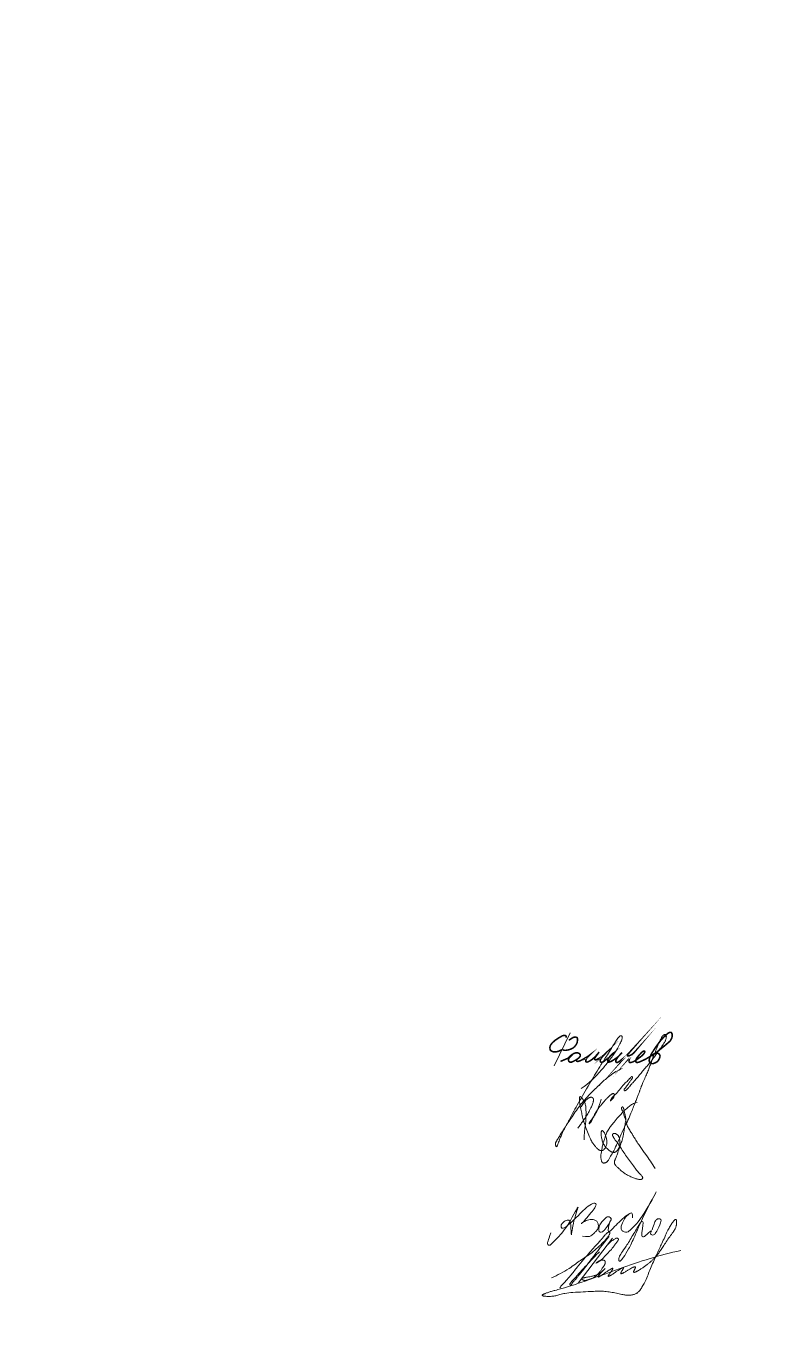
# Model space of a CAD drawing. Header units: millimetres. Extents: x 0 to 210, y 0 to 297.
# Drawn here: x 0 to 85.5, y 0 to 152 of the extents above; entities that cross this region are included whole.
import ezdxf

# ---------------------------------------------------------------- set-up
doc = ezdxf.new("R2010")
doc.units = ezdxf.units.MM
for name, pattern in [('K5LT32789', [0]), ('K5LT32790', [0]), ('K5LT32791', [0])]:
    doc.linetypes.add(name, pattern=pattern)
doc.layers.add('Системный слой', color=7, linetype='Continuous')

# ---------------------------------------------------------------- blocks, each defined once
blk = doc.blocks.new('U0')
at = {"layer": 'Системный слой', "color": 5, "linetype": 'K5LT32789', "lineweight": 18, "true_color": 0x0000ff}
for points in [[(60.99, 11.75), (60.8, 11.24), (60.62, 10.74), (60.56, 10.43), (60.7, 10.29), (60.89, 10.29), (61.06, 10.47), (61.57, 10.97), (62.81, 12.22), (64.59, 15.72), (63.52, 13.1), (63.33, 10.76), (63.33, 12.92), (63.12, 13.27), (62.6, 13.16), (62.25, 12.8), (62.12, 12.49), (62.24, 12.26), (62.56, 12.26), (63.33, 12.92), (64.38, 13.97), (65.11, 14.7), (65.93, 15.24), (66.29, 15.13), (66.2, 14.84), (65.99, 14.46), (65.3, 13.64), (64.73, 12.96), (64.34, 12.7), (65.1, 13.22), (65.72, 13.33), (66.12, 13.24), (66.39, 13.04), (66.51, 12.71), (66.51, 12.32), (66.27, 11.96), (66.03, 11.72), (65.65, 11.34), (65.23, 11.25), (64.65, 11.35)], [(68.02, 13.34), (67.82, 13.64), (67.51, 13.64), (67.21, 13.35), (66.88, 13.02), (66.61, 12.56), (66.5, 11.96), (66.68, 11.77), (67.01, 11.85), (67.2, 12.05), (67.44, 12.33), (67.76, 12.82), (68.11, 13.51), (67.76, 12.82), (67.64, 12.26), (67.64, 11.93), (67.72, 11.85), (67.87, 11.9), (68.55, 12.66), (69.29, 13.33), (69.66, 13.67), (70.06, 13.94), (70.25, 14.05), (70.39, 14.05), (70.47, 13.84), (70.47, 13.61), (70.47, 13.37), (70.47, 13.84), (70.39, 14.05), (70.25, 14.06), (69.66, 13.67), (69.12, 12.6), (69.12, 12.12), (69.34, 11.9), (69.65, 11.82), (69.96, 11.82), (70.22, 12.07), (70.54, 12.39), (71.57, 13.42), (74.05, 18.04), (71.57, 13.42), (70.69, 11.22), (70.01, 9.8), (69.4, 8.84), (69, 8.36), (68.87, 8.47), (68.87, 8.87), (69.16, 9.39), (69.68, 10.08), (70.51, 11.46), (71.36, 12.89), (71.54, 13.08), (71.68, 13.06), (71.71, 12.83), (71.64, 12.35), (71.59, 11.96), (71.51, 11.58), (71.59, 11.29), (71.75, 11.21), (71.97, 11.43), (72.38, 11.76), (72.76, 12.13), (72.52, 11.63), (72.63, 11.52), (72.8, 11.45), (72.98, 11.52), (73.22, 11.76), (73.84, 13.06), (73.77, 13.33), (73.53, 13.39), (73.23, 13.32), (73.03, 12.93), (72.88, 12.48), (72.76, 12.1)]]:
    blk.add_open_spline(points, degree=3, dxfattribs=at)
blk = doc.blocks.new('U1')
at = {"layer": 'Системный слой', "color": 5, "linetype": 'K5LT32790', "lineweight": 18, "true_color": 0x0000ff}
blk.add_open_spline([(64.84, 22.54), (64.87, 23.73), (65.17, 25.07), (65.03, 26.49), (64.96, 26.76), (64.88, 26.95), (64.8, 27.11), (64.71, 27.25), (64.63, 27.36), (64.55, 27.45), (64.5, 27.5), (64.47, 27.53), (64.45, 27.55), (64.43, 27.56), (64.42, 27.56), (64.41, 27.57), (64.4, 27.57), (64.39, 27.57), (64.39, 27.57), (64.38, 27.57), (64.38, 27.57), (64.37, 27.56), (64.36, 27.56), (64.36, 27.55), (64.35, 27.55), (64.35, 27.54), (64.34, 27.53), (64.34, 27.51), (64.33, 27.5), (64.32, 27.47), (64.32, 27.44), (64.31, 27.4), (64.31, 27.33), (64.31, 27.25), (64.31, 27.13), (64.31, 27.01), (64.32, 26.87), (64.34, 26.72), (64.38, 26.52), (64.44, 26.26), (64.52, 25.87), (64.63, 25.31), (64.81, 24.61), (65.09, 23.86), (65.35, 23.15), (65.61, 22.56), (65.86, 22.13), (66.1, 21.82), (66.31, 21.6), (66.47, 21.45), (66.58, 21.37), (66.65, 21.33), (66.71, 21.31), (66.76, 21.3), (66.81, 21.29), (66.86, 21.29), (66.91, 21.3), (66.96, 21.31), (67, 21.32), (67.04, 21.34), (67.08, 21.36), (67.11, 21.38), (67.14, 21.41), (67.18, 21.46), (67.23, 21.52), (67.28, 21.6), (67.35, 21.72), (67.41, 21.85), (67.45, 21.97), (67.48, 22.09), (67.49, 22.21), (67.49, 22.35), (67.47, 22.52), (67.43, 22.72), (67.37, 22.95), (67.3, 23.15), (67.23, 23.3), (67.18, 23.4), (67.13, 23.46), (67.09, 23.51), (67.05, 23.55), (67.02, 23.58), (67, 23.59), (66.98, 23.6), (66.97, 23.61), (66.96, 23.61), (66.95, 23.61), (66.94, 23.61), (66.94, 23.61), (66.93, 23.61), (66.92, 23.61), (66.92, 23.6), (66.91, 23.6), (66.9, 23.59), (66.9, 23.59), (66.89, 23.58), (66.88, 23.56), (66.87, 23.54), (66.86, 23.52), (66.84, 23.48), (66.83, 23.44), (66.82, 23.38), (66.81, 23.32), (66.81, 23.25), (66.81, 23.16), (66.83, 23.05), (66.86, 22.88), (66.9, 22.67), (66.95, 22.43), (67.04, 22.21), (67.14, 22), (67.27, 21.81), (67.42, 21.62), (67.58, 21.45), (67.74, 21.31), (67.87, 21.22), (67.98, 21.16), (68.08, 21.12), (68.17, 21.1), (68.25, 21.09), (68.32, 21.08), (68.38, 21.09), (68.43, 21.1), (68.47, 21.11), (68.51, 21.13), (68.55, 21.16), (68.59, 21.19), (68.63, 21.23), (68.68, 21.28), (68.74, 21.36), (68.81, 21.47), (68.87, 21.59), (68.93, 21.72), (68.97, 21.87), (69, 22.02), (69.01, 22.19), (69, 22.36), (68.98, 22.54), (68.95, 22.7), (68.9, 22.84), (68.85, 22.94), (68.8, 23.03), (68.75, 23.09), (68.7, 23.14), (68.64, 23.18), (68.59, 23.22), (68.53, 23.25), (68.47, 23.27), (68.42, 23.28), (68.38, 23.29), (68.34, 23.29), (68.31, 23.29), (68.28, 23.28), (68.26, 23.27), (68.23, 23.26), (68.21, 23.25), (68.19, 23.24), (68.17, 23.22), (68.16, 23.21), (68.15, 23.2), (68.15, 23.19), (68.14, 23.17), (68.14, 23.16), (68.14, 23.15), (68.14, 23.13), (68.14, 23.11), (68.14, 23.09), (68.15, 23.06), (68.16, 23.02), (68.19, 22.97), (68.22, 22.9), (68.27, 22.81), (68.33, 22.7), (68.41, 22.57), (68.53, 22.43), (68.7, 22.22), (68.93, 21.9), (69.22, 21.45), (69.56, 20.89), (70.01, 20.29), (70.46, 19.7), (70.83, 19.18), (71.1, 18.8), (71.31, 18.6), (71.45, 18.48), (71.53, 18.39), (71.58, 18.31), (71.61, 18.25), (71.63, 18.2), (71.65, 18.16), (71.65, 18.13), (71.65, 18.11), (71.65, 18.09), (71.65, 18.07), (71.64, 18.06), (71.64, 18.04), (71.63, 18.03), (71.62, 18.02), (71.61, 18.01), (71.6, 18), (71.58, 17.99), (71.56, 17.97), (71.53, 17.96), (71.49, 17.95), (71.45, 17.94), (71.4, 17.93), (71.34, 17.93), (71.27, 17.93), (71.17, 17.95), (71.03, 17.98), (70.83, 18.03), (70.53, 18.14), (70.17, 18.3), (69.79, 18.48), (69.49, 18.68), (69.26, 18.87), (69.04, 19.07), (68.81, 19.28), (68.6, 19.46), (68.48, 19.6), (68.42, 19.69), (68.39, 19.75), (68.38, 19.81), (68.37, 19.85), (68.36, 19.9), (68.36, 19.95), (68.37, 20.01), (68.38, 20.06), (68.39, 20.12), (68.42, 20.19), (68.47, 20.3), (68.54, 20.45), (68.63, 20.67), (68.72, 20.95), (68.83, 21.27), (68.96, 21.6), (69.1, 22.01), (69.27, 22.54), (69.42, 23.13), (69.5, 23.69), (69.56, 24.14), (69.63, 24.49), (69.68, 24.78), (69.69, 25.01), (69.67, 25.2), (69.63, 25.37), (69.58, 25.57), (69.53, 25.78), (69.49, 25.97), (69.45, 26.11), (69.42, 26.21), (69.4, 26.27), (69.38, 26.31), (69.37, 26.33), (69.36, 26.34), (69.35, 26.35), (69.34, 26.36), (69.33, 26.37), (69.32, 26.37), (69.31, 26.37), (69.3, 26.37), (69.3, 26.37), (69.29, 26.37), (69.28, 26.37), (69.27, 26.36), (69.26, 26.36), (69.25, 26.35), (69.24, 26.35), (69.23, 26.34), (69.22, 26.33), (69.21, 26.32), (69.21, 26.31), (69.2, 26.29), (69.2, 26.28), (69.19, 26.26), (69.19, 26.24), (69.19, 26.21), (69.2, 26.18), (69.2, 26.14), (69.22, 26.09), (69.24, 26.03), (69.28, 25.95), (69.33, 25.86), (69.38, 25.74), (69.42, 25.59), (69.47, 25.42), (69.55, 25.2), (69.64, 24.93), (69.73, 24.63), (69.81, 24.35), (69.9, 24.1), (70.01, 23.89), (70.15, 23.67), (70.3, 23.43), (70.48, 23.12), (70.71, 22.72), (71.01, 22.26), (71.35, 21.77), (71.68, 21.31), (72.27, 20.48), (72.74, 19.79), (73.1, 19.23)], degree=3, knots=[0, 0, 0, 0, 23.088924, 25.905784, 27.368497, 28.578535, 29.721875, 30.813961, 31.805183, 32.534012, 32.992903, 33.225793, 33.377047, 33.48833, 33.574551, 33.643805, 33.701224, 33.750367, 33.79387, 33.833355, 33.872141, 33.912355, 33.95659, 34.00557, 34.061357, 34.126468, 34.204109, 34.298549, 34.415744, 34.564555, 34.759459, 35.028229, 35.412864, 35.997175, 36.728139, 37.568941, 38.433825, 39.401332, 40.578431, 42.235398, 44.569602, 48.269133, 53.187712, 58.58434, 63.764044, 67.778676, 70.998143, 73.369834, 75.349816, 76.796874, 77.581324, 78.028914, 78.378087, 78.696803, 79.013489, 79.343373, 79.678587, 80.006824, 80.317932, 80.606471, 80.866035, 81.11641, 81.383983, 81.718354, 82.16781, 82.839361, 83.733235, 84.705422, 85.582724, 86.324391, 87.057116, 87.890757, 88.945341, 90.321141, 91.965571, 93.426367, 94.484215, 95.101021, 95.580997, 96.013141, 96.361093, 96.626002, 96.782739, 96.889142, 96.971138, 97.03813, 97.095272, 97.145901, 97.188561, 97.228747, 97.268915, 97.315311, 97.366861, 97.425655, 97.494454, 97.577142, 97.679623, 97.811915, 97.985663, 98.226797, 98.532587, 98.897786, 99.296036, 99.737821, 100.261724, 100.964229, 101.99978, 103.525411, 105.150667, 106.72453, 108.093532, 109.590313, 111.195302, 112.777483, 114.126394, 115.159714, 115.93325, 116.599105, 117.196687, 117.716186, 118.147278, 118.512091, 118.830828, 119.112084, 119.376147, 119.650254, 119.966184, 120.348472, 120.832611, 121.462575, 122.257884, 123.166317, 124.121896, 125.077441, 126.058759, 127.110722, 128.27138, 129.455541, 130.54928, 131.472222, 132.224076, 132.842804, 133.343527, 133.786162, 134.209733, 134.641953, 135.076751, 135.490934, 135.840567, 136.1162, 136.329021, 136.516582, 136.697073, 136.87991, 137.063295, 137.235465, 137.38613, 137.514261, 137.623548, 137.718445, 137.797689, 137.875651, 137.957944, 138.055516, 138.163779, 138.288043, 138.436309, 138.622516, 138.862075, 139.203128, 139.704326, 140.381097, 141.218915, 142.127317, 143.259517, 144.821141, 147.317764, 150.75711, 155.19517, 160.069171, 165.224464, 169.471142, 172.421411, 174.092925, 175.138298, 175.966748, 176.479558, 176.900272, 177.244752, 177.52135, 177.72293, 177.873709, 177.996322, 178.101436, 178.195314, 178.281517, 178.366118, 178.454913, 178.554755, 178.670049, 178.807074, 178.975201, 179.187234, 179.439473, 179.719727, 180.029511, 180.383269, 180.823448, 181.407111, 182.246837, 183.563618, 185.512414, 188.365901, 191.16936, 193.636194, 195.215931, 197.147086, 199.269225, 201.224518, 202.392176, 202.935446, 203.335749, 203.665039, 203.98044, 204.30527, 204.630666, 204.95421, 205.28424, 205.683122, 206.145312, 206.866804, 207.837862, 209.464316, 211.387339, 213.648133, 215.828171, 218.361631, 222.046321, 226.400789, 230.237614, 232.987127, 235.143069, 237.145235, 238.600123, 239.59432, 240.714469, 242.086859, 243.579513, 244.83703, 245.773068, 246.379449, 246.80954, 247.077534, 247.227517, 247.33398, 247.41847, 247.489521, 247.552012, 247.609222, 247.663606, 247.717168, 247.768592, 247.820784, 247.876677, 247.942191, 248.018083, 248.10247, 248.189421, 248.269471, 248.347072, 248.425637, 248.512886, 248.605679, 248.706816, 248.820413, 248.952282, 249.111489, 249.313956, 249.574155, 249.89782, 250.303709, 250.841791, 251.528272, 252.381244, 253.359593, 254.475963, 255.872687, 257.851092, 259.938273, 261.963603, 263.469883, 265.046448, 266.586695, 268.366913, 270.599666, 273.407082, 277.373027, 281.234201, 284.882343, 288.313023, 301, 301, 301, 301], dxfattribs=at)
blk = doc.blocks.new('U2')
at = {"layer": 'Системный слой', "color": 5, "linetype": 'K5LT32790', "lineweight": 18, "true_color": 0x0000ff}
for points, knots in [([(64.52, 28.49), (65.4, 29.11), (66.5, 30.15), (67.7, 31.68), (68.43, 32.64), (68.87, 33.46), (69.15, 33.95), (69.24, 34.21), (69.26, 34.35), (69.28, 34.43), (69.28, 34.48), (69.27, 34.51), (69.27, 34.53), (69.26, 34.55), (69.25, 34.57), (69.24, 34.58), (69.23, 34.59), (69.22, 34.6), (69.21, 34.61), (69.19, 34.62), (69.17, 34.63), (69.15, 34.64), (69.13, 34.64), (69.11, 34.64), (69.09, 34.64), (69.07, 34.64), (69.06, 34.63), (69.04, 34.63), (69.02, 34.62), (69, 34.61), (68.98, 34.59), (68.96, 34.56), (68.92, 34.52), (68.85, 34.44), (68.74, 34.31), (68.57, 34.07), (68.32, 33.68), (67.98, 33.1), (67.46, 32.29), (66.64, 31.01), (65.57, 29.23), (64.38, 27.19), (63.39, 25.4), (62.74, 24.17), (62.38, 23.46), (62.18, 23.02), (62.04, 22.69), (61.93, 22.41), (61.83, 22.16), (61.76, 21.96), (61.72, 21.85), (61.7, 21.8), (61.69, 21.78), (61.68, 21.77), (61.67, 21.76), (61.66, 21.75), (61.66, 21.75), (61.65, 21.75), (61.65, 21.74), (61.64, 21.74), (61.64, 21.74), (61.63, 21.74), (61.63, 21.74), (61.62, 21.75), (61.62, 21.75), (61.62, 21.75), (61.61, 21.75), (61.61, 21.76), (61.6, 21.77), (61.59, 21.77), (61.58, 21.79), (61.57, 21.81), (61.56, 21.83), (61.54, 21.87), (61.53, 21.91), (61.52, 21.96), (61.51, 22.02), (61.51, 22.07), (61.52, 22.13), (61.53, 22.19), (61.55, 22.25), (61.58, 22.32), (61.63, 22.4), (61.71, 22.53), (61.86, 22.77), (62.15, 23.23), (62.68, 24.08), (63.47, 25.28), (64.46, 26.72), (65.63, 28), (66.77, 29.08), (67.69, 29.91), (68.51, 30.47), (69.01, 30.71), (69.25, 30.82)], [0, 0, 0, 0, 8.550609, 12.054989, 15.548009, 18.191121, 19.498995, 20.058209, 20.381615, 20.589671, 20.716665, 20.79368, 20.851701, 20.900722, 20.944653, 20.985245, 21.025642, 21.06834, 21.115939, 21.168338, 21.224707, 21.283052, 21.340576, 21.394663, 21.443781, 21.488289, 21.53119, 21.575808, 21.625508, 21.683081, 21.754287, 21.848548, 21.98875, 22.223415, 22.641351, 23.38396, 24.591455, 26.333193, 28.725175, 32.394143, 38.444137, 45.386804, 51.336644, 54.759282, 56.550214, 57.736198, 58.581068, 59.410817, 60.190375, 60.748602, 61.044545, 61.139793, 61.19713, 61.237089, 61.267135, 61.290713, 61.309862, 61.325937, 61.339917, 61.352551, 61.36445, 61.376142, 61.388111, 61.400062, 61.412022, 61.424542, 61.439066, 61.45699, 61.479741, 61.509795, 61.550475, 61.607942, 61.688058, 61.795635, 61.922219, 62.059168, 62.198495, 62.342871, 62.495112, 62.658157, 62.830855, 63.02153, 63.245709, 63.594568, 64.237865, 65.516344, 67.957442, 72.253573, 76.989753, 81.977365, 86.090995, 89.562811, 91.905588, 94, 94, 94, 94]), ([(66.81, 27.26), (66.74, 26.83), (66.53, 26.29), (66.21, 25.62), (65.99, 25.27), (65.84, 24.99), (65.75, 24.81), (65.69, 24.7), (65.66, 24.64), (65.62, 24.59), (65.59, 24.56), (65.56, 24.52), (65.52, 24.48), (65.49, 24.45), (65.47, 24.43), (65.45, 24.42), (65.45, 24.41), (65.44, 24.41), (65.44, 24.4), (65.43, 24.4), (65.43, 24.4), (65.43, 24.4), (65.43, 24.4), (65.42, 24.4), (65.42, 24.4), (65.42, 24.4), (65.42, 24.4), (65.42, 24.41), (65.42, 24.41), (65.42, 24.41), (65.42, 24.42), (65.43, 24.43), (65.43, 24.43), (65.44, 24.45), (65.44, 24.47), (65.45, 24.49), (65.47, 24.52), (65.48, 24.56), (65.5, 24.6), (65.52, 24.64), (65.56, 24.69), (65.6, 24.75), (65.66, 24.83), (65.75, 24.95), (65.87, 25.13), (66, 25.35), (66.12, 25.58), (66.25, 25.81), (66.41, 26.06), (66.6, 26.33), (66.8, 26.57), (66.98, 26.78), (67.17, 27.01), (67.39, 27.27), (67.65, 27.52), (67.84, 27.71), (67.97, 27.81), (68.04, 27.85), (68.09, 27.87), (68.13, 27.89), (68.18, 27.91), (68.22, 27.92), (68.24, 27.92), (68.26, 27.92), (68.28, 27.92), (68.29, 27.91), (68.3, 27.91), (68.31, 27.9), (68.31, 27.9), (68.32, 27.89), (68.32, 27.89), (68.33, 27.88), (68.33, 27.87), (68.34, 27.86), (68.34, 27.85), (68.34, 27.83), (68.34, 27.81), (68.34, 27.78), (68.34, 27.74), (68.33, 27.69), (68.32, 27.63), (68.31, 27.57), (68.29, 27.52), (68.27, 27.47), (68.24, 27.42), (68.21, 27.37), (68.16, 27.32), (68.12, 27.27), (68.09, 27.22), (68.05, 27.19), (68.03, 27.17), (68, 27.14), (67.97, 27.12), (67.95, 27.1), (67.93, 27.09), (67.92, 27.08), (67.92, 27.08), (67.91, 27.08), (67.91, 27.08), (67.9, 27.08), (67.9, 27.07), (67.9, 27.07), (67.9, 27.07), (67.9, 27.08), (67.9, 27.08), (67.89, 27.08), (67.89, 27.08), (67.89, 27.08), (67.89, 27.09), (67.89, 27.09), (67.9, 27.09), (67.9, 27.1), (67.9, 27.1), (67.9, 27.11), (67.91, 27.12), (67.91, 27.14), (67.92, 27.16), (67.94, 27.18), (67.95, 27.2), (67.96, 27.23), (67.98, 27.25), (68, 27.28), (68.03, 27.33), (68.06, 27.39), (68.11, 27.46), (68.17, 27.54), (68.25, 27.62), (68.36, 27.72), (68.5, 27.84), (68.63, 27.97), (68.75, 28.12), (68.86, 28.26), (68.99, 28.4), (69.12, 28.56), (69.25, 28.73), (69.38, 28.9), (69.54, 29.07), (69.73, 29.25), (69.91, 29.41), (70.04, 29.55), (70.13, 29.65), (70.19, 29.72), (70.24, 29.78), (70.29, 29.82), (70.32, 29.86), (70.35, 29.88), (70.37, 29.89), (70.38, 29.9), (70.39, 29.91), (70.4, 29.91), (70.4, 29.91), (70.41, 29.91), (70.41, 29.91), (70.42, 29.91), (70.42, 29.91), (70.43, 29.9), (70.43, 29.9), (70.43, 29.9), (70.44, 29.89), (70.44, 29.89), (70.44, 29.88), (70.45, 29.87), (70.45, 29.86), (70.45, 29.85), (70.46, 29.83), (70.46, 29.81), (70.46, 29.78), (70.46, 29.76), (70.45, 29.73), (70.45, 29.71), (70.44, 29.68), (70.42, 29.65), (70.39, 29.61), (70.35, 29.55), (70.29, 29.47), (70.2, 29.35), (70.09, 29.22), (69.99, 29.06), (69.89, 28.9), (69.78, 28.78), (69.71, 28.68), (69.65, 28.6), (69.6, 28.53), (69.55, 28.49), (69.52, 28.45), (69.5, 28.43), (69.49, 28.41), (69.49, 28.39), (69.48, 28.37), (69.48, 28.36), (69.48, 28.34), (69.49, 28.32), (69.49, 28.31), (69.49, 28.29), (69.5, 28.28), (69.5, 28.27), (69.51, 28.26), (69.52, 28.26), (69.52, 28.26), (69.53, 28.25), (69.53, 28.25), (69.54, 28.25), (69.55, 28.24), (69.56, 28.24), (69.57, 28.24), (69.58, 28.25), (69.6, 28.25), (69.62, 28.26), (69.64, 28.27), (69.68, 28.29), (69.72, 28.31), (69.76, 28.34), (69.82, 28.38), (69.87, 28.43), (69.93, 28.5), (70.01, 28.59), (70.12, 28.74), (70.28, 28.94), (70.51, 29.2), (70.8, 29.51), (71.12, 29.88), (71.47, 30.3), (71.81, 30.72), (72.16, 31.12), (72.5, 31.51), (72.85, 31.94), (73.17, 32.41), (73.49, 32.88), (73.81, 33.3), (74.06, 33.67), (74.23, 33.94), (74.31, 34.12), (74.35, 34.25), (74.37, 34.34), (74.38, 34.42), (74.39, 34.48), (74.4, 34.53), (74.4, 34.57), (74.39, 34.6), (74.39, 34.63), (74.38, 34.66), (74.36, 34.68), (74.35, 34.71), (74.34, 34.72), (74.32, 34.74), (74.3, 34.75), (74.29, 34.76), (74.28, 34.77), (74.26, 34.77), (74.25, 34.78), (74.23, 34.78), (74.22, 34.78), (74.2, 34.78), (74.18, 34.77), (74.16, 34.76), (74.13, 34.75), (74.1, 34.73), (74.06, 34.71), (74.03, 34.68), (73.99, 34.64), (73.95, 34.6), (73.91, 34.54), (73.87, 34.47), (73.82, 34.37), (73.73, 34.22), (73.61, 34), (73.49, 33.71), (73.36, 33.38), (73.23, 33.03), (73.08, 32.66), (72.91, 32.27), (72.74, 31.83), (72.58, 31.37), (72.41, 30.89), (72.21, 30.36), (71.95, 29.81), (71.69, 29.27), (71.51, 28.79), (71.39, 28.46), (71.32, 28.27), (71.28, 28.15), (71.22, 28), (71.12, 27.72), (70.97, 27.33), (70.76, 26.83), (70.53, 26.25), (70.27, 25.57), (69.93, 24.8), (69.49, 23.92), (69.05, 22.95), (68.63, 21.97), (68.24, 21.14), (67.88, 20.59), (67.7, 20.23), (67.59, 20.07), (67.52, 20), (67.46, 19.96), (67.41, 19.92), (67.36, 19.9), (67.3, 19.88), (67.24, 19.86), (67.18, 19.85), (67.12, 19.85), (67.08, 19.85), (67.04, 19.86), (67.02, 19.87), (67, 19.87), (66.98, 19.88), (66.97, 19.89), (66.95, 19.91), (66.94, 19.92), (66.93, 19.94), (66.91, 19.97), (66.9, 20), (66.88, 20.05), (66.87, 20.12), (66.84, 20.22), (66.81, 20.35), (66.79, 20.48), (66.78, 20.61), (66.79, 20.76), (66.82, 20.92), (66.86, 21.13), (66.9, 21.41), (66.96, 21.77), (67.05, 22.18), (67.18, 22.55), (67.29, 22.86), (67.37, 23.1), (67.45, 23.33), (67.56, 23.56), (67.73, 23.83), (67.99, 24.18), (68.35, 24.65), (68.84, 25.21), (69.35, 25.78), (69.83, 26.24), (70.19, 26.54), (70.47, 26.7), (70.72, 26.81), (70.89, 26.86), (71, 26.9)], [0, 0, 0, 0, 9.050129, 12.27524, 15.459, 17.73484, 19.057413, 19.710841, 20.186256, 20.578255, 20.920156, 21.263228, 21.624829, 21.943402, 22.174143, 22.29629, 22.36276, 22.406894, 22.439057, 22.464194, 22.484922, 22.502166, 22.516262, 22.528133, 22.539447, 22.552242, 22.56817, 22.588053, 22.611987, 22.639741, 22.672744, 22.715192, 22.776687, 22.87041, 23.023044, 23.2152, 23.446308, 23.698853, 24.014406, 24.364067, 24.793807, 25.28352, 25.941626, 26.877925, 28.429965, 30.348657, 32.240773, 33.898399, 35.948367, 38.485583, 40.825304, 42.59187, 44.267244, 46.970047, 49.74801, 51.863744, 52.701471, 53.104911, 53.483029, 53.862972, 54.210178, 54.473163, 54.650607, 54.780151, 54.882015, 54.96597, 55.037892, 55.101774, 55.160577, 55.215489, 55.269733, 55.3265, 55.390437, 55.464507, 55.552848, 55.661752, 55.802045, 55.996896, 56.278982, 56.657771, 57.087852, 57.530059, 57.926999, 58.28654, 58.645161, 59.086887, 59.580412, 60.070145, 60.456808, 60.770321, 61.020502, 61.287434, 61.539711, 61.751465, 61.877288, 61.951174, 62.001019, 62.037083, 62.064047, 62.085222, 62.102691, 62.117816, 62.131035, 62.143011, 62.154708, 62.167188, 62.181333, 62.197688, 62.21651, 62.238222, 62.264236, 62.296726, 62.338711, 62.394112, 62.469848, 62.581386, 62.750144, 62.953234, 63.151975, 63.325302, 63.501424, 63.750698, 64.126703, 64.655732, 65.239268, 65.888652, 66.649933, 67.724768, 68.970934, 70.450533, 71.673771, 72.965674, 74.199734, 75.716608, 77.191491, 78.669398, 80.263602, 82.259995, 84.0227, 85.431088, 86.180031, 86.82002, 87.357354, 87.830339, 88.196682, 88.427814, 88.563885, 88.657509, 88.728451, 88.784957, 88.831759, 88.871976, 88.907862, 88.941164, 88.973333, 89.002363, 89.031139, 89.061129, 89.097204, 89.139544, 89.190239, 89.252182, 89.329582, 89.428874, 89.559889, 89.727893, 89.910432, 90.08993, 90.259821, 90.437176, 90.634512, 90.867411, 91.167757, 91.627014, 92.382088, 93.419966, 94.672454, 96.030915, 97.344377, 98.512333, 99.382533, 100.080146, 100.642761, 101.098523, 101.416568, 101.614452, 101.761411, 101.888131, 102.002041, 102.112642, 102.228685, 102.353162, 102.475542, 102.582798, 102.67162, 102.744553, 102.805473, 102.857643, 102.905538, 102.953137, 103.003348, 103.057077, 103.11538, 103.180499, 103.255316, 103.343787, 103.451799, 103.589159, 103.775473, 104.036879, 104.381072, 104.782032, 105.231565, 105.731185, 106.331113, 107.131661, 108.329516, 110.150194, 112.636877, 115.501671, 119.160964, 122.898631, 126.952961, 130.409086, 134.037174, 137.994275, 142.035946, 146.041027, 149.822245, 153.085433, 155.385996, 156.523495, 157.344961, 158.084473, 158.656408, 159.032405, 159.319553, 159.62593, 159.882585, 160.081757, 160.265654, 160.447561, 160.63144, 160.806021, 160.962993, 161.100471, 161.220792, 161.327559, 161.424857, 161.521276, 161.623153, 161.736504, 161.863212, 162.008568, 162.179889, 162.387514, 162.643846, 162.945007, 163.264358, 163.6135, 164.014772, 164.533206, 165.020618, 165.794064, 166.857794, 168.64401, 171.006738, 173.517367, 176.204619, 178.789913, 181.800729, 185.264053, 188.598832, 192.086757, 196.039981, 200.351441, 204.98312, 208.606796, 211.174086, 212.324149, 212.840152, 213.814159, 215.76165, 218.911517, 222.760316, 227.121283, 231.883071, 238.054257, 244.879079, 252.670992, 260.372327, 267.206768, 271.910472, 274.294825, 275.442431, 276.007431, 276.456493, 276.872537, 277.298483, 277.734538, 278.182349, 278.627236, 279.027811, 279.347916, 279.582846, 279.760539, 279.906542, 280.032941, 280.152577, 280.276179, 280.413989, 280.572354, 280.762102, 281.004984, 281.334701, 281.830666, 282.557033, 283.530703, 284.521091, 285.429966, 286.323075, 287.47734, 288.942216, 290.783007, 293.428229, 296.57457, 299.586331, 301.717918, 303.359613, 305.016414, 306.799751, 308.827327, 311.560281, 315.955926, 321.284596, 327.290578, 331.929165, 335.294372, 337.07654, 338.608554, 341, 341, 341, 341]), ([(64.5, 26.38), (64.68, 26.65), (64.89, 27), (65.22, 27.3), (65.34, 27.38), (65.44, 27.44), (65.52, 27.47), (65.58, 27.49), (65.62, 27.49), (65.66, 27.49), (65.69, 27.49), (65.72, 27.49), (65.75, 27.48), (65.77, 27.46), (65.8, 27.45), (65.83, 27.43), (65.85, 27.4), (65.88, 27.38), (65.89, 27.36), (65.91, 27.33), (65.92, 27.3), (65.93, 27.27), (65.93, 27.24), (65.94, 27.2), (65.93, 27.14), (65.93, 27.07), (65.91, 26.98), (65.88, 26.85), (65.82, 26.68), (65.71, 26.42), (65.53, 26.04), (65.28, 25.57), (64.98, 25.1), (64.69, 24.69), (64.41, 24.3), (64.23, 24.03), (64.12, 23.89)], [0, 0, 0, 0, 6.031327, 7.224988, 8.103691, 8.779791, 9.271523, 9.620615, 9.879085, 10.092232, 10.278511, 10.453749, 10.630111, 10.818394, 11.017829, 11.223201, 11.427374, 11.623322, 11.806227, 11.978077, 12.150954, 12.337468, 12.550087, 12.799771, 13.111892, 13.519386, 14.078895, 14.842107, 15.895849, 17.445078, 19.990893, 23.601088, 27.190299, 30.147219, 32.759048, 36, 36, 36, 36])]:
    blk.add_open_spline(points, degree=3, knots=knots, dxfattribs=at)
blk = doc.blocks.new('U3')
at = {"layer": 'Системный слой', "color": 5, "linetype": 'K5LT32790', "lineweight": 18, "true_color": 0x0000ff}
blk.add_line((68.14, 11.12), (64.14, 5.87), dxfattribs=at)
for points, knots in [([(67.38, 10.12), (67.57, 10.35), (67.82, 10.64), (68.19, 10.9), (68.37, 11), (68.49, 11.08), (68.57, 11.11), (68.61, 11.12), (68.64, 11.12), (68.67, 11.12), (68.7, 11.12), (68.72, 11.11), (68.74, 11.1), (68.76, 11.09), (68.78, 11.08), (68.8, 11.07), (68.81, 11.06), (68.82, 11.04), (68.83, 11.03), (68.83, 11.02), (68.83, 11.01), (68.84, 11), (68.84, 10.98), (68.84, 10.97), (68.84, 10.95), (68.83, 10.93), (68.82, 10.91), (68.81, 10.88), (68.79, 10.85), (68.76, 10.81), (68.71, 10.74), (68.64, 10.66), (68.56, 10.55), (68.46, 10.41), (68.34, 10.24), (68.2, 10.04), (67.99, 9.79), (67.75, 9.53), (67.49, 9.27), (67.29, 9.06), (67.12, 8.89), (67, 8.75), (66.89, 8.64), (66.81, 8.57), (66.74, 8.52), (66.68, 8.47), (66.61, 8.43), (66.53, 8.38), (66.44, 8.33), (66.37, 8.29), (66.32, 8.26), (66.28, 8.25), (66.26, 8.24), (66.25, 8.23), (66.24, 8.22), (66.23, 8.22), (66.23, 8.22), (66.22, 8.22), (66.22, 8.22), (66.22, 8.22), (66.22, 8.22), (66.21, 8.22), (66.21, 8.22), (66.21, 8.22), (66.21, 8.22), (66.21, 8.22), (66.22, 8.22), (66.22, 8.22), (66.22, 8.22), (66.22, 8.23), (66.22, 8.23), (66.23, 8.23), (66.23, 8.24), (66.24, 8.24), (66.25, 8.25), (66.26, 8.25), (66.27, 8.26), (66.3, 8.28), (66.33, 8.3), (66.39, 8.34), (66.45, 8.38), (66.53, 8.43), (66.62, 8.48), (66.72, 8.52), (66.81, 8.55), (66.9, 8.56), (66.97, 8.57), (67.04, 8.57), (67.1, 8.57), (67.14, 8.56), (67.17, 8.55), (67.19, 8.54), (67.21, 8.53), (67.23, 8.51), (67.24, 8.5), (67.26, 8.48), (67.27, 8.46), (67.28, 8.44), (67.29, 8.41), (67.3, 8.37), (67.3, 8.33), (67.31, 8.29), (67.3, 8.25), (67.3, 8.2), (67.28, 8.15), (67.26, 8.09), (67.23, 8.02), (67.17, 7.92), (67.07, 7.79), (66.94, 7.59), (66.77, 7.33), (66.56, 7.06), (66.35, 6.83), (66.15, 6.67), (65.98, 6.56), (65.79, 6.47), (65.57, 6.39), (65.35, 6.31), (65.16, 6.23), (65.03, 6.2), (64.95, 6.2), (64.9, 6.2), (64.86, 6.21), (64.81, 6.22), (64.77, 6.23), (64.72, 6.25), (64.68, 6.28), (64.65, 6.29), (64.63, 6.31), (64.61, 6.32), (64.59, 6.33), (64.58, 6.35), (64.57, 6.36), (64.56, 6.38), (64.55, 6.39), (64.55, 6.4), (64.56, 6.41), (64.56, 6.42), (64.57, 6.43), (64.58, 6.44), (64.6, 6.45), (64.62, 6.46), (64.65, 6.47), (64.68, 6.48), (64.73, 6.49), (64.8, 6.51), (64.88, 6.53), (65, 6.55), (65.16, 6.57), (65.38, 6.61), (65.67, 6.67), (66.01, 6.76), (66.33, 6.87), (66.59, 7), (66.78, 7.13), (66.93, 7.24), (67.04, 7.34), (67.11, 7.41), (67.16, 7.46), (67.2, 7.5), (67.22, 7.52), (67.24, 7.54), (67.25, 7.56), (67.26, 7.57), (67.27, 7.58), (67.27, 7.58), (67.28, 7.59), (67.28, 7.59), (67.28, 7.59), (67.28, 7.6), (67.28, 7.6), (67.28, 7.6), (67.28, 7.6), (67.28, 7.6), (67.28, 7.6), (67.28, 7.6), (67.27, 7.6), (67.27, 7.59), (67.27, 7.59), (67.26, 7.58), (67.25, 7.57), (67.24, 7.56), (67.22, 7.55), (67.2, 7.53), (67.18, 7.5), (67.14, 7.46), (67.09, 7.41), (67.02, 7.34), (66.92, 7.22), (66.79, 7.08), (66.67, 6.94), (66.58, 6.82), (66.53, 6.75), (66.5, 6.71), (66.48, 6.68), (66.47, 6.66), (66.46, 6.64), (66.46, 6.63), (66.46, 6.62), (66.46, 6.61), (66.46, 6.61), (66.46, 6.6), (66.47, 6.6), (66.47, 6.6), (66.48, 6.6), (66.5, 6.6), (66.51, 6.6), (66.54, 6.61), (66.56, 6.63), (66.6, 6.64), (66.65, 6.67), (66.71, 6.71), (66.79, 6.76), (66.91, 6.84), (67.09, 6.96), (67.32, 7.12), (67.58, 7.3), (67.79, 7.43), (67.93, 7.52), (68.01, 7.56), (68.06, 7.59), (68.1, 7.61), (68.13, 7.62), (68.15, 7.62), (68.16, 7.62), (68.17, 7.62), (68.18, 7.62), (68.19, 7.62), (68.19, 7.61), (68.19, 7.6), (68.19, 7.59), (68.19, 7.58), (68.19, 7.57), (68.18, 7.55), (68.17, 7.53), (68.16, 7.51), (68.14, 7.47), (68.11, 7.43), (68.07, 7.37), (68.01, 7.29), (67.93, 7.17), (67.84, 7.04), (67.76, 6.93), (67.71, 6.85), (67.68, 6.8), (67.66, 6.77), (67.65, 6.75), (67.65, 6.73), (67.64, 6.72), (67.64, 6.71), (67.64, 6.7), (67.64, 6.7), (67.65, 6.69), (67.65, 6.68), (67.66, 6.68), (67.67, 6.68), (67.69, 6.68), (67.7, 6.69), (67.72, 6.69), (67.75, 6.71), (67.79, 6.72), (67.84, 6.75), (67.9, 6.79), (67.99, 6.84), (68.11, 6.91), (68.29, 7.03), (68.52, 7.19), (68.78, 7.37), (68.99, 7.5), (69.13, 7.59), (69.22, 7.63), (69.27, 7.65), (69.31, 7.67), (69.34, 7.68), (69.36, 7.68), (69.38, 7.68), (69.39, 7.68), (69.4, 7.68), (69.41, 7.67), (69.41, 7.66), (69.41, 7.65), (69.41, 7.63), (69.41, 7.62), (69.4, 7.6), (69.39, 7.59), (69.38, 7.56), (69.37, 7.53), (69.35, 7.49), (69.31, 7.43), (69.26, 7.35), (69.21, 7.26), (69.16, 7.18), (69.13, 7.13), (69.12, 7.09), (69.11, 7.07), (69.11, 7.05), (69.1, 7.04), (69.1, 7.03), (69.1, 7.02), (69.1, 7.01), (69.11, 7.01), (69.11, 7), (69.12, 6.99), (69.13, 6.99), (69.15, 6.99), (69.17, 6.99), (69.19, 7), (69.22, 7), (69.26, 7.02), (69.31, 7.04), (69.37, 7.07), (69.46, 7.12), (69.59, 7.18), (69.77, 7.29), (70.01, 7.43), (70.26, 7.58), (70.45, 7.69), (70.58, 7.75), (70.64, 7.77), (70.69, 7.79), (70.72, 7.8), (70.75, 7.8), (70.77, 7.8), (70.78, 7.8), (70.8, 7.79), (70.81, 7.78), (70.81, 7.77), (70.81, 7.76), (70.81, 7.75), (70.81, 7.73), (70.81, 7.72), (70.81, 7.7), (70.8, 7.68), (70.79, 7.66), (70.77, 7.62), (70.75, 7.56), (70.71, 7.49), (70.67, 7.41), (70.63, 7.34), (70.61, 7.29), (70.6, 7.26), (70.59, 7.24), (70.59, 7.22), (70.59, 7.21), (70.59, 7.19), (70.59, 7.18), (70.6, 7.17), (70.6, 7.16), (70.61, 7.15), (70.62, 7.15), (70.63, 7.14), (70.64, 7.14), (70.66, 7.14), (70.68, 7.14), (70.7, 7.15), (70.73, 7.15), (70.77, 7.16), (70.81, 7.18), (70.87, 7.21), (70.95, 7.24), (71.05, 7.3), (71.19, 7.38), (71.4, 7.51), (71.67, 7.69), (71.98, 7.91), (72.27, 8.12), (72.53, 8.34), (72.77, 8.55), (73, 8.77), (73.23, 9.02), (73.47, 9.32), (73.73, 9.71), (74.04, 10.18), (74.4, 10.71), (74.78, 11.27), (75.14, 11.76), (75.39, 12.11), (75.5, 12.35), (75.54, 12.5), (75.57, 12.64), (75.59, 12.77), (75.6, 12.89), (75.6, 13.01), (75.6, 13.1), (75.59, 13.16), (75.58, 13.2), (75.57, 13.23), (75.56, 13.25), (75.55, 13.27), (75.54, 13.28), (75.54, 13.29), (75.53, 13.29), (75.52, 13.3), (75.52, 13.3), (75.51, 13.3), (75.5, 13.3), (75.49, 13.3), (75.48, 13.3), (75.47, 13.3), (75.46, 13.29), (75.44, 13.29), (75.42, 13.28), (75.4, 13.26), (75.38, 13.24), (75.35, 13.21), (75.31, 13.17), (75.26, 13.11), (75.18, 13.02), (75.09, 12.88), (74.97, 12.71), (74.84, 12.51), (74.71, 12.29), (74.57, 12.02), (74.4, 11.67), (74.18, 11.15), (73.81, 10.36), (73.27, 9.21), (72.64, 7.82), (72.13, 6.48), (71.67, 5.58), (71.36, 5.1), (71.18, 4.9), (71.05, 4.78), (70.94, 4.71), (70.81, 4.64), (70.66, 4.58), (70.49, 4.53), (70.29, 4.5), (70.04, 4.49), (69.73, 4.5), (69.29, 4.56), (68.74, 4.68), (68.1, 4.83), (67.43, 4.93), (66.7, 4.96), (65.8, 4.93), (64.73, 4.87), (63.62, 4.83), (62.72, 4.74), (62.07, 4.57), (61.57, 4.43), (61.15, 4.36), (60.8, 4.35), (60.53, 4.35), (60.32, 4.37), (60.16, 4.39), (60.08, 4.41), (60.03, 4.42), (60.01, 4.43), (59.99, 4.44), (59.98, 4.44), (59.97, 4.45), (59.96, 4.45), (59.96, 4.46), (59.96, 4.46), (59.95, 4.47), (59.95, 4.47), (59.95, 4.47), (59.95, 4.48), (59.95, 4.48), (59.95, 4.49), (59.96, 4.49), (59.96, 4.5), (59.96, 4.5), (59.97, 4.51), (59.98, 4.52), (59.99, 4.53), (60, 4.54), (60.02, 4.55), (60.05, 4.56), (60.08, 4.58), (60.14, 4.61), (60.22, 4.65), (60.34, 4.69), (60.49, 4.75), (60.66, 4.82), (60.85, 4.88), (61.04, 4.94), (61.25, 4.99), (61.5, 5.06), (61.89, 5.16), (62.6, 5.36), (63.87, 5.75), (66.03, 6.5), (68.99, 7.58), (72.45, 8.8), (74.87, 9.42), (76.07, 9.69)], [0, 0, 0, 0, 6.158308, 7.924944, 9.397219, 10.421772, 10.878244, 11.151197, 11.36381, 11.548551, 11.718723, 11.877713, 12.036027, 12.196544, 12.358164, 12.506286, 12.632493, 12.736928, 12.819521, 12.898812, 12.980771, 13.07523, 13.173556, 13.279268, 13.396608, 13.531064, 13.690326, 13.886288, 14.140321, 14.494376, 15.023758, 15.795804, 16.773927, 17.9322, 19.328256, 21.031002, 23.191239, 26.01508, 28.508359, 30.764949, 32.158381, 33.57364, 34.542076, 35.296285, 35.858711, 36.382363, 36.930279, 37.613953, 38.340853, 38.974758, 39.36394, 39.584276, 39.729431, 39.831741, 39.905683, 39.959643, 39.999056, 40.02768, 40.048222, 40.062694, 40.072775, 40.079767, 40.084961, 40.089793, 40.09578, 40.104088, 40.115492, 40.13093, 40.149822, 40.171984, 40.197656, 40.229358, 40.269864, 40.322352, 40.391158, 40.483151, 40.610685, 40.79026, 41.065436, 41.512004, 42.088709, 42.770629, 43.467951, 44.184491, 44.869892, 45.483626, 46.046275, 46.524145, 46.915912, 47.196275, 47.40917, 47.586207, 47.738846, 47.877531, 48.013016, 48.157728, 48.31924, 48.502929, 48.715108, 48.96183, 49.243774, 49.540729, 49.8478, 50.172102, 50.537958, 50.965281, 51.494288, 52.20384, 53.298857, 54.917421, 57.240739, 59.738769, 62.02238, 63.698303, 65.037791, 66.331625, 68.02956, 69.84719, 71.368716, 72.206354, 72.649589, 72.981788, 73.276043, 73.570472, 73.929446, 74.299002, 74.63126, 74.848184, 75.010867, 75.161965, 75.335461, 75.49506, 75.620009, 75.719661, 75.802316, 75.875542, 75.946386, 76.021533, 76.107513, 76.21105, 76.339562, 76.501776, 76.708489, 76.973585, 77.315523, 77.75974, 78.342864, 79.120835, 80.18625, 81.706721, 83.852292, 86.465219, 88.951659, 90.978666, 92.487594, 93.76585, 94.760654, 95.480574, 95.959313, 96.294546, 96.536659, 96.714464, 96.846112, 96.943809, 97.01613, 97.069288, 97.107887, 97.1354, 97.154486, 97.167231, 97.175363, 97.180572, 97.184743, 97.189776, 97.197329, 97.209122, 97.228653, 97.258997, 97.303617, 97.365208, 97.448469, 97.559514, 97.706462, 97.900415, 98.157187, 98.500801, 98.971779, 99.653407, 100.680484, 102.16221, 103.578184, 104.648543, 105.155236, 105.478521, 105.704428, 105.867108, 105.985778, 106.07285, 106.137041, 106.188892, 106.233202, 106.275598, 106.31862, 106.370033, 106.436882, 106.52608, 106.645289, 106.803787, 107.01342, 107.289946, 107.655243, 108.141506, 108.800592, 109.730549, 111.109505, 113.317286, 115.629589, 117.547768, 118.521059, 119.084698, 119.470627, 119.745056, 119.943042, 120.086716, 120.191551, 120.26935, 120.330025, 120.382672, 120.435962, 120.498121, 120.565387, 120.641314, 120.728412, 120.840736, 120.985691, 121.174077, 121.421722, 121.753873, 122.217132, 122.901613, 123.981872, 125.172225, 126.200607, 126.79256, 127.136357, 127.367267, 127.532062, 127.652773, 127.742537, 127.810135, 127.865237, 127.915133, 127.96426, 128.015006, 128.071903, 128.142719, 128.234954, 128.356669, 128.517397, 128.729164, 129.007855, 129.375448, 129.864201, 130.525978, 131.458654, 132.841604, 135.051627, 137.371779, 139.298243, 140.282632, 140.852634, 141.243893, 141.523176, 141.725905, 141.87456, 141.985024, 142.069602, 142.138778, 142.20217, 142.268885, 142.347585, 142.446693, 142.552857, 142.668386, 142.796019, 142.962407, 143.184377, 143.493216, 143.947083, 144.660187, 145.445963, 146.126993, 146.522898, 146.755674, 146.914043, 147.029277, 147.105459, 147.165051, 147.224298, 147.295401, 147.367417, 147.434207, 147.504148, 147.585142, 147.684943, 147.81179, 147.975245, 148.18721, 148.463335, 148.825333, 149.305406, 149.95641, 150.882496, 152.258218, 154.475246, 156.620318, 158.321251, 159.038433, 159.502054, 159.828856, 160.066775, 160.243468, 160.37743, 160.482373, 160.569441, 160.648431, 160.728415, 160.81803, 160.908084, 160.998756, 161.091733, 161.206325, 161.353931, 161.549093, 161.818906, 162.212882, 162.829199, 163.508952, 164.099592, 164.445709, 164.650604, 164.788255, 164.903661, 165.007576, 165.109001, 165.194462, 165.26938, 165.338661, 165.406872, 165.478408, 165.557687, 165.64939, 165.758763, 165.891992, 166.05668, 166.262506, 166.522189, 166.853055, 167.279787, 167.839914, 168.596742, 169.679428, 171.288032, 173.772391, 176.439711, 179.127961, 181.338538, 183.565781, 185.724368, 187.964675, 190.532192, 193.913297, 197.664225, 202.240399, 207.365977, 211.891604, 214.950288, 216.260728, 217.307529, 218.226173, 219.136534, 220.048062, 220.900546, 221.546871, 221.9542, 222.219116, 222.412338, 222.560372, 222.677648, 222.773298, 222.853632, 222.923292, 222.978973, 223.025473, 223.071419, 223.126411, 223.191335, 223.263092, 223.344759, 223.440037, 223.553558, 223.691355, 223.86161, 224.075985, 224.352298, 224.720891, 225.244768, 226.022651, 227.234024, 228.694978, 230.400721, 232.151975, 234.169342, 236.596891, 240.264912, 245.911745, 254.96485, 266.835794, 277.658947, 284.885559, 287.882731, 289.514301, 290.547995, 291.464177, 292.424746, 293.549213, 294.775006, 296.163908, 297.809999, 299.883699, 302.703567, 306.933828, 311.679125, 316.501759, 320.996631, 326.836537, 335.266963, 343.465594, 349.957026, 354.09066, 357.579706, 360.721275, 362.932241, 364.823848, 366.400364, 367.448979, 368.024725, 368.279323, 368.440012, 368.5553, 368.642037, 368.709291, 368.762747, 368.806287, 368.842721, 368.874182, 368.900514, 368.926113, 368.952467, 368.982922, 369.016093, 369.053534, 369.097024, 369.148696, 369.211201, 369.287947, 369.383467, 369.504023, 369.658723, 369.861852, 370.138802, 370.52869, 371.119523, 372.038078, 373.203074, 374.521743, 375.833878, 377.215726, 378.767848, 380.290034, 382.688597, 387.074598, 395.697937, 410.437499, 434.93092, 461.366967, 487, 487, 487, 487]), ([(61.06, 6.52), (61.76, 6.82), (62.72, 7.31), (63.79, 8.08), (64.39, 8.52), (64.98, 8.89), (65.6, 9.31), (66.27, 9.87), (66.9, 10.46), (67.37, 10.97), (67.64, 11.31), (67.75, 11.5), (67.81, 11.59), (67.83, 11.65), (67.84, 11.68), (67.85, 11.7), (67.85, 11.72), (67.85, 11.73), (67.85, 11.74), (67.84, 11.75), (67.84, 11.76), (67.83, 11.77), (67.83, 11.78), (67.82, 11.79), (67.81, 11.8), (67.79, 11.81), (67.78, 11.81), (67.77, 11.82), (67.76, 11.82), (67.75, 11.83), (67.73, 11.83), (67.72, 11.83), (67.71, 11.82), (67.69, 11.82), (67.67, 11.81), (67.65, 11.8), (67.62, 11.79), (67.58, 11.76), (67.52, 11.72), (67.44, 11.65), (67.34, 11.55), (67.21, 11.4), (67.04, 11.2), (66.82, 10.92), (66.48, 10.55), (66.03, 10.07), (65.46, 9.43), (64.78, 8.64), (64.03, 7.74), (63.37, 6.88), (62.78, 6.21), (62.34, 5.75), (62.11, 5.47), (62.01, 5.36)], [0, 0, 0, 0, 6.997069, 9.684036, 11.958352, 13.801956, 16.01059, 18.791875, 21.670898, 23.899271, 25.047829, 25.598015, 25.892727, 26.052221, 26.139763, 26.200238, 26.24818, 26.289354, 26.326598, 26.358724, 26.389054, 26.419587, 26.454991, 26.494445, 26.537325, 26.581963, 26.625959, 26.666366, 26.702295, 26.736616, 26.772293, 26.811665, 26.854853, 26.903993, 26.962474, 27.036776, 27.136139, 27.279193, 27.487047, 27.788774, 28.205883, 28.811868, 29.540442, 30.580231, 32.089095, 34.083011, 36.578424, 39.886091, 43.512937, 47.235171, 49.742529, 51.659752, 53, 53, 53, 53]), ([(66.65, 9.54), (66.16, 9.12), (65.53, 8.4), (64.72, 7.53), (64.22, 6.99), (63.85, 6.56), (63.57, 6.27), (63.39, 6.09), (63.29, 5.96), (63.24, 5.87), (63.2, 5.82), (63.19, 5.78), (63.19, 5.77), (63.19, 5.75), (63.19, 5.74), (63.19, 5.73), (63.19, 5.72), (63.2, 5.71), (63.2, 5.7), (63.21, 5.69), (63.22, 5.68), (63.22, 5.67), (63.23, 5.66), (63.24, 5.66), (63.25, 5.65), (63.25, 5.65), (63.26, 5.65), (63.27, 5.65), (63.27, 5.65), (63.28, 5.65), (63.29, 5.65), (63.3, 5.65), (63.3, 5.66), (63.31, 5.67), (63.32, 5.67), (63.33, 5.69), (63.35, 5.7), (63.36, 5.72), (63.39, 5.76), (63.41, 5.81), (63.45, 5.87), (63.49, 5.93), (63.53, 5.99), (63.58, 6.06), (63.65, 6.13), (63.75, 6.23), (63.89, 6.38), (64.06, 6.59), (64.29, 6.88), (64.62, 7.3), (65.11, 7.91), (66.15, 9.28), (67.05, 10.46), (67.75, 11.31)], [0, 0, 0, 0, 8.178432, 12.15831, 15.070494, 17.531291, 19.273091, 20.178709, 20.817045, 21.283464, 21.53398, 21.648694, 21.722599, 21.78122, 21.832226, 21.879091, 21.922147, 21.96438, 22.009673, 22.061502, 22.117512, 22.171651, 22.219212, 22.258261, 22.286197, 22.310683, 22.335173, 22.364818, 22.395245, 22.426071, 22.458431, 22.49359, 22.533039, 22.578657, 22.632971, 22.699648, 22.784579, 22.898948, 23.06169, 23.316251, 23.620656, 23.948896, 24.25354, 24.580173, 24.971844, 25.549963, 26.340789, 27.51106, 29.012071, 31.099326, 34.219642, 38.953672, 53, 53, 53, 53])]:
    blk.add_open_spline(points, degree=3, knots=knots, dxfattribs=at)
blk = doc.blocks.new('U4')
at = {"layer": 'Системный слой', "color": 7, "linetype": 'K5LT32791', "lineweight": 18}
blk.add_line((61.37, 31.13), (63.23, 34.96), dxfattribs=at)
at = {"layer": 'Системный слой', "color": 7, "linetype": 'K5LT32791', "const_width": 0.18}
for points in [[(64.04, 31.91), (63.98, 31.82), (63.97, 31.79), (63.97, 31.76), (63.98, 31.71), (64.01, 31.68), (64.06, 31.66), (64.13, 31.65), (64.23, 31.68), (64.39, 31.74), (64.62, 31.85), (64.94, 32.04), (65.24, 32.21), (65.51, 32.41), (65.17, 32.07), (65.08, 31.89), (65.04, 31.75), (65.04, 31.66), (65.1, 31.6), (65.18, 31.57), (65.31, 31.61), (65.54, 31.73), (65.82, 31.92), (66.05, 32.13), (66.19, 32.27), (66.42, 32.52), (66.59, 32.75), (66.34, 32.4), (66.16, 32.17), (66.09, 32.05), (66.07, 31.99), (66.07, 31.93), (66.09, 31.88), (66.12, 31.85), (66.18, 31.84), (66.27, 31.85), (66.41, 31.92), (66.87, 32.18), (67.14, 32.4), (67.34, 32.61), (67.42, 32.68), (67.02, 32.26), (66.85, 32.04), (66.77, 31.93), (66.74, 31.84), (66.71, 31.73), (66.73, 31.63), (66.77, 31.59), (66.83, 31.56), (66.88, 31.55), (66.94, 31.57), (67.09, 31.62), (67.27, 31.77), (67.48, 31.92), (67.78, 32.19), (68.15, 32.55), (68.21, 32.59), (67.81, 32.2), (67.66, 31.99), (67.61, 31.88), (67.59, 31.79), (67.59, 31.69), (67.62, 31.61), (67.68, 31.57), (67.78, 31.58), (67.95, 31.64), (68.11, 31.73), (68.38, 31.9), (68.59, 32.05), (68.8, 32.21), (69.26, 32.68), (68.8, 32.2), (68.62, 31.94), (68.54, 31.78), (68.52, 31.69), (68.53, 31.64), (68.55, 31.58), (68.58, 31.55), (68.63, 31.53), (68.72, 31.54), (68.84, 31.59), (69.08, 31.77), (69.75, 32.31), (70.25, 32.85), (69.92, 32.47), (69.87, 32.39), (69.86, 32.34), (69.88, 32.31), (69.92, 32.29), (70.02, 32.3), (70.21, 32.37), (70.35, 32.43), (70.54, 32.57), (70.69, 32.72), (70.74, 32.78), (70.41, 32.42), (70.24, 32.19), (70.14, 32.01), (70.08, 31.86), (70.07, 31.78), (70.06, 31.63), (70.08, 31.58), (70.15, 31.53), (70.3, 31.53), (70.51, 31.6), (70.68, 31.68), (70.87, 31.8), (71.1, 31.97), (71.32, 32.12), (71.47, 32.24), (71.65, 32.39), (71.8, 32.57), (71.88, 32.69), (71.9, 32.75), (71.89, 32.8), (71.88, 32.85), (71.84, 32.87), (71.79, 32.87), (71.67, 32.81), (71.53, 32.7), (71.26, 32.42), (71, 32.09), (70.89, 31.91), (70.87, 31.84), (70.85, 31.73), (70.86, 31.62), (70.89, 31.56), (70.95, 31.54), (71.03, 31.53), (71.2, 31.57), (71.41, 31.65), (72.02, 31.93), (72.53, 32.24), (72.81, 32.43), (73.32, 32.76), (74.29, 33.55), (74.84, 34.02), (75.03, 34.36), (75.09, 34.6), (75.08, 34.81), (75.02, 34.94), (74.98, 35.01), (74.91, 35.03), (74.83, 35.04), (74.68, 34.99), (74.53, 34.88), (74.08, 34.46), (73.73, 34.08), (73.24, 33.42), (72.68, 32.57), (72.47, 32.09), (72.41, 31.8), (72.42, 31.63), (72.5, 31.49), (72.59, 31.44), (72.71, 31.4), (72.88, 31.4), (73.08, 31.48), (73.36, 31.63), (73.48, 31.79), (73.58, 31.97), (73.65, 32.16), (73.67, 32.33), (73.59, 32.48), (73.47, 32.58), (73.37, 32.62), (73.23, 32.62), (73.03, 32.54), (72.88, 32.43), (72.79, 32.33), (72.77, 32.25)], [(62.76, 34.43), (62.76, 34.58), (62.67, 34.66), (62.52, 34.69), (62.31, 34.63), (61.95, 34.42), (61.46, 34.1), (61.1, 33.77), (60.92, 33.51), (60.86, 33.26), (60.9, 33.01), (61.06, 32.85), (61.29, 32.76), (61.53, 32.76), (61.84, 32.82), (62.08, 32.93), (62.24, 33.03)], [(63.07, 34.11), (63.29, 34.26), (63.42, 34.35), (63.62, 34.46), (63.81, 34.49), (64.02, 34.43), (64.07, 34.31), (64.07, 34.1), (64.04, 33.85), (63.91, 33.59), (63.74, 33.37), (63.58, 33.23), (63.36, 33.11), (63.08, 33.01), (62.74, 32.95), (62.53, 32.95), (62.41, 32.98), (62.35, 33.03)], [(62.11, 31.66), (62.99, 32.04), (63.2, 32.25), (63.42, 32.44), (63.66, 32.58), (63.86, 32.65), (64.1, 32.65), (64.27, 32.59), (64.4, 32.44), (64.4, 32.29), (64.27, 32.09), (64.07, 31.94), (63.83, 31.78), (63.62, 31.68), (63.4, 31.58), (63.19, 31.58), (63.07, 31.66), (63.03, 31.78), (63.03, 31.9), (63.12, 32.08), (63.37, 32.33), (63.48, 32.39)]]:
    blk.add_lwpolyline(points, dxfattribs=at)

msp = doc.modelspace()

# ---------------------------------------------------------------- block references
at = {"layer": 'Системный слой'}
for name in ['U4', 'U2', 'U1', 'U0', 'U3']:
    msp.add_blockref(name, (0, 0), dxfattribs=at)

doc.saveas('drawing.dxf')
